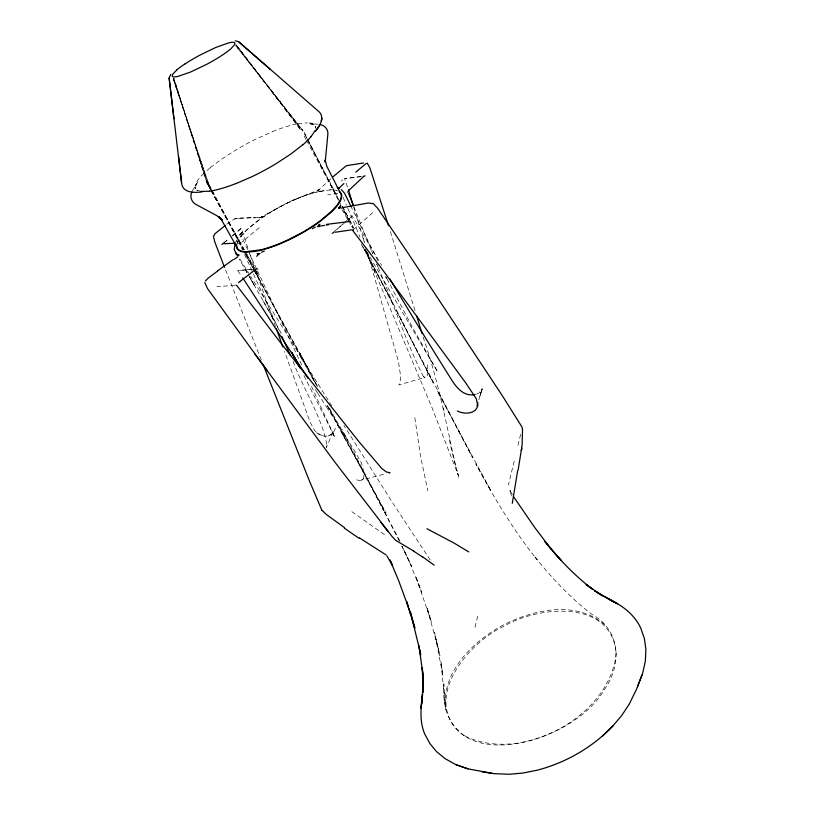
<?xml version="1.0" encoding="UTF-8"?>
<svg xmlns="http://www.w3.org/2000/svg" width="815" height="815" viewBox="0 0 815 815"><rect width="100%" height="100%" fill="white"/><g stroke="black" fill="none" stroke-linecap="round" stroke-linejoin="round"><path stroke-width="0.61" stroke-dasharray="4.08 3.06" d="M436.585 641.303L439.927 655.586L434.466 632.094L442.891 675.38L440.854 661.097L445.438 707.165L443.89 683.816C437.115 781.809 572.721 745.511 603.996 690.05C622.161 665.356 620.938 630.168 591.955 614.388C570.154 597.69 551.235 577.54 534.253 556.034L537.085 559.62C513.185 530.035 493.819 497.242 475.828 463.817L491.068 491.088L437.37 390.884L472.751 457.928L395.927 309.843L433.234 382.999L395.132 307.326L361.931 245.03M616.221 653.141C610.262 716.966 519.634 765.173 463.215 735.038M315.293 128.261L315.639 126.57L315.507 127.68A64.935 15.281 -28 0 0 314.987 125.632A66.188 15.617 -28 0 0 307.55 122.729M356.746 479.862L360.862 480.84L363.572 478.68L364.111 473.352L361.565 463.154L353.129 448.444L326.265 406.502M363.572 478.68L361.371 480.137L384.558 474.004M520.612 434.385L517.454 447.598M514.194 461.147L508.387 485.098M478.823 399.798L480.972 392.596L479.403 397.852M480.269 394.959L482.236 388.48L481.492 390.843L482.083 389.326L478.792 393.064L476.164 394.287M481.003 392.484L482.236 388.48M237.46 241.974L237.318 242.381A57.936 16.544 -27.9 0 1 248.667 228.404L258.579 220.386A57.824 16.504 -27.9 0 1 289.427 202.181L295.977 199.227M335.352 428.15C334.181 432.734 330.014 436.748 325.063 436.371M192.36 190.924L197.964 181.776M236.177 241.281L240.598 233.915L243.145 231.531L239.834 235.158M235.026 243.777L236.33 240.924M195.855 185.005L196.629 183.395L195.305 188.571L195.182 187.409A64.864 15.312 -27.8 0 1 201.59 175.582M240.425 234.7L240.996 233.762L241.087 235.525L256.908 269.582M240.812 234.119L241.953 232.489L240.435 234.251M241.077 228.73L232.428 235.993M372.71 212.715L354.719 228.536M319.908 189.314L318.767 190.343M330.798 178.791L318.553 190.109L319.449 189.63L316.322 191.087M351.346 216.851L336.126 230.197M259.201 227.691L241.658 242.259M341.302 181.012L342.626 179.85M334.323 231.429L344.022 222.964M345.662 221.527L351.998 215.598L381.675 265.364M223.738 243.145L228.394 239.315M223.84 242.758L228.495 238.938M232.53 235.627L241.189 228.037L249.37 252.518M226.804 224.257L235.015 218.501L261.004 217.35L259.832 217.85L263.276 216.209M210.27 167.625L221.945 158.905L235.596 150.123A66.361 15.638 -27.9 0 1 257.54 138.326L272.332 131.765M261.839 216.688L260.423 217.554L289.508 201.611L318.808 189.926L317.453 190.364M234.547 219.092L238.449 218.308M261.544 217.136L262.216 216.8M262.114 217.401L262.624 217.177M317.361 190.69L318.023 190.394M320.254 191.24L325.46 190.343M261.666 217.544L256.878 217.758M360.953 176.468L344.582 178.617L348.066 188.713M361.31 176.611L344.765 178.73M297.913 123.778L307.418 122.821M337.838 193.41L327.752 194.816M244.337 270.111L237.552 270.386L241.454 275.918M253.842 269.307L240.894 270.223M247.006 269.724L250.327 269.449M234.751 285.362L216.871 286.656M239.62 270.509L237.868 270.519M239.926 218.104L252.528 217.687L250.592 217.707M253.516 217.921L255.339 217.829M239.284 234.486L240.415 234.455M237.073 243.155L239.559 243.705L242.422 249.706M318.207 124.206L309.771 123.788L314.274 124.827L311.717 123.89L313.418 124.145M199.787 190.893L196.833 190.109L197.872 190.649A66.127 15.587 -27.8 0 1 195.142 187.419M322.047 435.668L316.617 432.561L314.437 430.238L310.25 422.465L284.486 351.448M384.425 534.569L351.927 511.718M367.494 252.813L398.362 361.106L400.603 375.888L400.022 383.437L398.8 384.935L424.961 377.376L423.209 376.499L424.646 377.539L426.642 377.08L427.743 373.678L427.549 364.825M316.536 432.633C321.63 437.441 330.758 437.706 333.702 431.003L326.234 447.578L327.121 444.939L326.958 445.54C322.434 417.524 303.037 388.938 293.054 361.279M464.367 735.772C419.246 702.265 466.7 643.748 503.15 626.633C537.625 605.902 612.289 598.312 616.191 654.078M604.669 624.677C576.113 600.054 533.295 609.416 502.743 625.268C472.568 641.802 440.864 672.263 445.724 709.712M423.474 376.734C405.33 340.436 392.718 301.244 376.693 263.877L378.517 268.451M235.963 44.652L303.007 130.981L235.718 45.63L304.209 132.254L307.072 137.908M236.727 45.66L301.01 130.176L236.432 44.978M430.279 560.058L390.568 499.636L343.971 425.542M315.252 389.427L317.86 393.462M317.779 393.309L326.367 406.644M331.817 405.962L250.592 276.265M239.977 259.109L248.748 273.269M512.37 494.674L509.996 490.355L511.413 495.938M347.424 218.868L341.994 209.7M348.698 221.008L352.498 227.426M366.169 250.704L437.686 371.956L411.656 325.878L386.351 277.599M248.178 274.604L254.901 286.197L249.543 276.825M246.955 272.495L239.253 259.119M263.194 301.132L273.545 319.388L249.543 276.917M316.342 384.772L300.307 355.961L315.374 383.692M329.372 407.979L347.373 440.019M210.647 189.752L206.816 182.672L173.85 78.159L207.55 184.21L173.045 78.026L209.109 185.3L173.157 78.811M211.268 190.863L244.174 249.665M246.65 254.097L259.068 276.285L244.928 250.959M210.504 189.284L206.816 182.672L210.433 189.355M211.116 190.384L244.317 249.859M272.414 317.361L281.868 334.568M254.973 271.171L303.384 360.098L253.76 269.938M211.034 190.466L243.013 249.421M245.427 253.873L256.888 275.012L245.59 253.689M327.426 405.88L344.898 438.052L329.525 409.038M304.158 136.074L305.971 139.416M306.562 140.516L338.439 199.38M342.208 206.317L355.157 230.604M350.664 221.935L351.673 223.809M255.564 272.291L301.448 358.254M399.961 541.129L382.215 507.592L400.124 542.637M317.116 385.607L299.971 353.252L317.483 386.636M211.666 189.712L206.908 180.736L211.594 189.661M212.257 190.832L243.206 249.196M361.249 243.96L393.564 305.279L363.307 246.446M212.175 190.771L243.216 249.869M243.797 250.989L253.17 268.828M306.369 137.358L304.596 133.976L306.898 138.469M308.732 141.871L338.266 198.249M342.392 206.144L349.482 219.673M327.396 405.544L343.156 435.597L386.035 513.104L342.208 432.734L383.733 510.557L342.066 429.525M304.015 375.705L334.914 437.451L332.041 431.512M307.469 139.589L338.5 200.256M339.071 201.376L340.802 204.748M307.642 139.039L337.97 198.982M377.732 260.525L351.102 206.684M401.785 546.05L411.779 566.527L402.029 546.152L409.965 563.267L421.752 592.291L415.66 576.073L431.441 621.937L426.775 607.022L437.808 646.529M257.438 270.723L301.845 365.324M333.987 435.556L310.658 384.476M278.832 329.81L244.266 253.791M343.166 197.454L346.436 205.095M347.852 208.406L359.955 236.91M365.1 249.095L431.858 407.286L458.519 475.899L456.808 469.858M365.548 250.144L375.165 273.035M353.802 206.633L372.587 253.597M371.63 251.152L372.547 253.465M261.299 359.975L224.981 268.42M275.511 326.346L249.767 253.659M458.733 477.284L456.054 467.066M390.405 231.633L415.202 311.218M353.781 207.214L363.317 238.754M423.097 337.053C438.022 379.729 446.325 423.973 456.125 467.922M364.366 242.3L363.266 238.601L364.325 242.157M367.534 252.925L368.604 256.511M455.178 464.346L452.855 455.137A668.962 600.512 -9.4 0 1 449.197 438.908M443.38 407.958L444.002 411.157M414.845 417.759L420.428 455.616L427.794 490.742M475.053 627.224A1197.714 2.302 -76.6 0 1 477.824 615.671M295.855 199.278A57.824 16.504 -27.9 0 1 320.091 191.301M329.739 189.834A57.631 16.453 -27.9 0 1 336.819 190.578L337.216 190.69A57.936 16.555 -27.9 0 0 330.095 189.946L314.396 192.452A57.508 16.402 -27.9 0 0 289.315 201.988L282.774 205.227A57.57 16.422 -27.9 0 0 258.589 220.121L248.769 228.057A57.6 16.443 -27.9 0 0 239.09 238.876A56.612 16.157 -27.9 0 0 236.849 243.797M272.393 131.673A66.198 15.679 -28 0 1 298.025 123.686M201.865 175.49A66.392 15.587 -28 0 1 210.494 167.574M247.169 272.658L245.977 270.57L247.159 272.689M353.038 228.343L351.846 226.122L353.027 228.353M348.84 220.468L343.095 209.241L348.84 220.468M386.748 278.761L385.668 276.611L386.748 278.761M510.496 491.74L509.996 490.355L510.496 491.74"/><path stroke-width="1.22" d="M642.037 674.82L636.383 689.561L629.149 704.282L621.702 715.539L612.748 726.124C592.301 747.518 565.763 762.728 537.177 770.206L522.986 773.038L509.487 774.25L494.124 773.68L468.004 768.861L455.789 764.613L445.143 758.684L436.483 751.562L429.862 743.535L424.595 733.755C416.883 714.969 424.045 694.961 423.291 675.584L423.077 692.383L422.282 667.811L423.087 675.696L419.307 648.261L410.169 611.24L414.886 628.131L406.583 601.48L410.76 614.744M422.119 697.701L421.121 708.337L422.567 694.451M421.569 703.681L422.578 694.492M518.146 469.99L522.13 445.031L522.527 429.393L521.906 426.897L502.631 396.172L407.469 252.314L377.64 208.263L373.443 203.689L368.207 203.006L342.738 207.621M521.763 448.077L521.396 450.44L521.651 448.81M517.668 470.652L512.289 503.313M235.27 40.75L238.703 41.789L317.962 110.809C325.491 116.27 320.264 126.07 315.232 131.297L319.276 125.907M321.986 118.043L321.355 120.936L321.64 119.662M476.999 406.033L477.906 402.61M477.967 404.811C476.418 414.264 464.214 414.631 457.317 410.974M637.534 686.77L642.658 673.312L645.358 661.077L645.877 649.28L644.359 638.451L640.773 628.131C634.396 614.327 621.702 604.944 608.184 598.791L617.525 603.834L594.675 590.855L602.397 595.785L586.117 584.589L592.943 589.449C574.809 575.879 559.11 559.284 544.991 541.649L561.036 560.302L554.679 553.314M191.943 191.963C189.284 196.843 191.902 202.894 196.914 204.952L216.892 215.69L222.149 220.162L219.296 216.851L222.149 220.162M235.026 243.777L234.231 249.431L236.167 253.801M340.12 207.866L340.639 207.01M340.782 205.889L338.745 208.385L340.293 207.56M340.456 205.798L338.989 207.672M170.793 74.318L169.123 78.006L181.613 183.1C182.54 193.186 194.867 192.961 202.395 191.79M205.36 281.032L208.11 278.149L217.727 270.998M317.341 226.682L319.887 224.288L318.471 225.388M339.295 187.888L343.91 183.569M348.514 190.659L363.337 176.784M602.509 735.965L612.839 726.033M332.999 176.784L346.344 165.7L363.521 162.969M355.768 172.159L366.312 163.377M176.926 69.835L172.617 74.318L172.25 76.172L172.872 76.671A35.748 5.715 -27.9 0 0 177.874 76.416L190.679 71.995L207.173 64.079A35.789 5.715 -27.9 0 0 219.133 57.172L222.648 54.9A35.717 5.705 -27.9 0 0 230.9 48.778L234.791 44.418L234.771 42.767L233.946 42.37A35.758 5.715 -27.9 0 0 228.536 42.92L215.832 47.443L200.052 55.053A35.809 5.725 -27.9 0 0 188.601 61.645L185.178 63.825M237.939 256.623L233.987 259.516M334.211 231.868L332.255 233.396M302.752 144.775L290.772 154.076L276.142 163.652A66.443 15.679 -27.9 0 1 252.12 176.6L236.044 183.589M352.915 230.064L353.537 229.555M238.479 282.662L240.089 281.369M225.297 225.449L214.997 233.671L213.459 236.391L214.722 241.77L224.553 267.32M223.738 243.145L221.863 244.541M239.926 281.562L254.637 270.193M256.593 256.256L257.947 255.268M217.809 270.651L232.958 259.751M318.451 226L319.154 225.572M312.298 228.709L315.191 227.079M318.604 226.692L319.144 226.417M237.766 255.38L239.029 255.217L237.287 254.535M261.503 252.243L264.345 251.183M258.253 254.137L260.087 253.536M365.202 175.897L363.276 176.315M319.623 226.224L324.767 225.327M257.652 268.848L255.778 269.144M342.555 207.917L341.332 208.131M347.312 192.055L347.893 191.953M475.135 394.47C460.933 397.526 453.303 382.53 447.109 372.628C427.518 341.638 408.58 310.26 389.743 278.812M258.508 253.506L257.041 253.75L258.976 253.893M335.362 232.224L351.611 229.85M389.071 472.863L390.059 472.72L386.442 472.007L381.603 468.299L358.997 441.761L281.796 344.297L236.544 285.179L235.892 285.27M326.458 225.072L328.496 224.767M326.418 224.39L350.562 221.405M209.638 191.199L200.816 191.433M224.502 243.726L234.007 243.267M337.532 187.613L339.122 188.061L338.449 187.705M481.899 771.774L491.74 773.313M238.683 254.789L237.369 254.239M338.724 187.847L337.216 187.481L339.386 188.143M320.04 124.532C324.472 125.316 328.241 129.208 327.885 133.864L325.205 162.195L325.154 159.974L326.805 166.27L339.723 191.729M456.319 764.816L468.004 768.861M468.768 551.918L453.629 542.831L426.917 528.731M602.56 595.663L614.785 602.479M413.674 551.011L395.52 540.253L391.903 536.27L335.047 462.339L254.555 353.547M359.476 537.9L385.852 554.791M422.791 556.971L434.181 565.162M344.541 527.672L326.418 514.54L322.078 510.384M239.141 42.176L269.745 68.959L268.695 68.032M341.444 189.661L344.663 193.42L351.102 206.684M367.198 163.092L369.857 167.798L388.541 225.724M386.768 555.728L392.667 565.742L389.998 559.997L398.79 581.024L408.325 607.012M352.518 230.187L382.082 269.154L465.742 382.897L476.296 398.78L477.549 404.25M551.011 549.004L534.64 527.386L513.562 496.661M387.237 530.453L387.808 531.186L380.9 522.395M267.238 370.754L207.519 288.591L204.799 282.51M242.738 277.884L308.09 378.364M220.794 218.593L236.849 247.088M236.513 254.321L235.545 252.752L237.155 255.37M291.648 352.426L300.073 367.922L291.811 352.396M291.801 352.406L298.799 365.721M321.894 510.292L309.394 480.86L263.113 364.529M281.909 336.585L290.537 355.666M353.343 205.482L348.616 193.542M276.336 328.639L282.856 346.884M348.423 189.834L353.078 204.911M416.659 315.925L422.078 333.692M419.307 648.261L420.713 654.975L418.584 644.869M169.123 78.006L173.921 118.715M178.546 156.337L181.613 183.1M413.429 551.062A542.617 185.596 0.5 0 1 422.567 557.012M359.283 538.379A424.35 212.98 38 0 1 344.317 528.13M339.57 191.841A56.867 16.249 -27.9 0 1 341.444 198.055A57.926 16.544 -27.9 0 1 331.308 212.073L321.202 220.57A57.885 16.544 -27.9 0 1 288.082 240.282L281.002 243.43A57.977 16.565 -27.9 0 1 255.523 251.366L245.875 252.171A57.916 16.534 -27.9 0 1 237.613 249.319A56.846 16.229 -27.9 0 1 236.554 245.06M339.162 191.719A56.632 16.168 -27.9 0 1 341.006 197.923A57.6 16.443 -27.9 0 1 330.89 211.869L320.876 220.284A57.529 16.432 -27.9 0 1 301.907 232.662L287.899 239.905A57.57 16.443 -27.9 0 1 261.218 249.716L245.957 251.723A57.61 16.432 -27.9 0 1 237.736 248.891A56.612 16.157 -27.9 0 1 236.686 244.653M177.028 69.703A35.748 5.715 -27.9 0 1 185.28 63.692M314.58 131.144A64.935 15.281 -28 0 1 310.861 136.675M311.126 136.584A66.392 15.729 -27.8 0 1 302.997 144.713M236.126 183.487A66.29 15.566 -27.8 0 1 209.761 191.107"/></g></svg>
